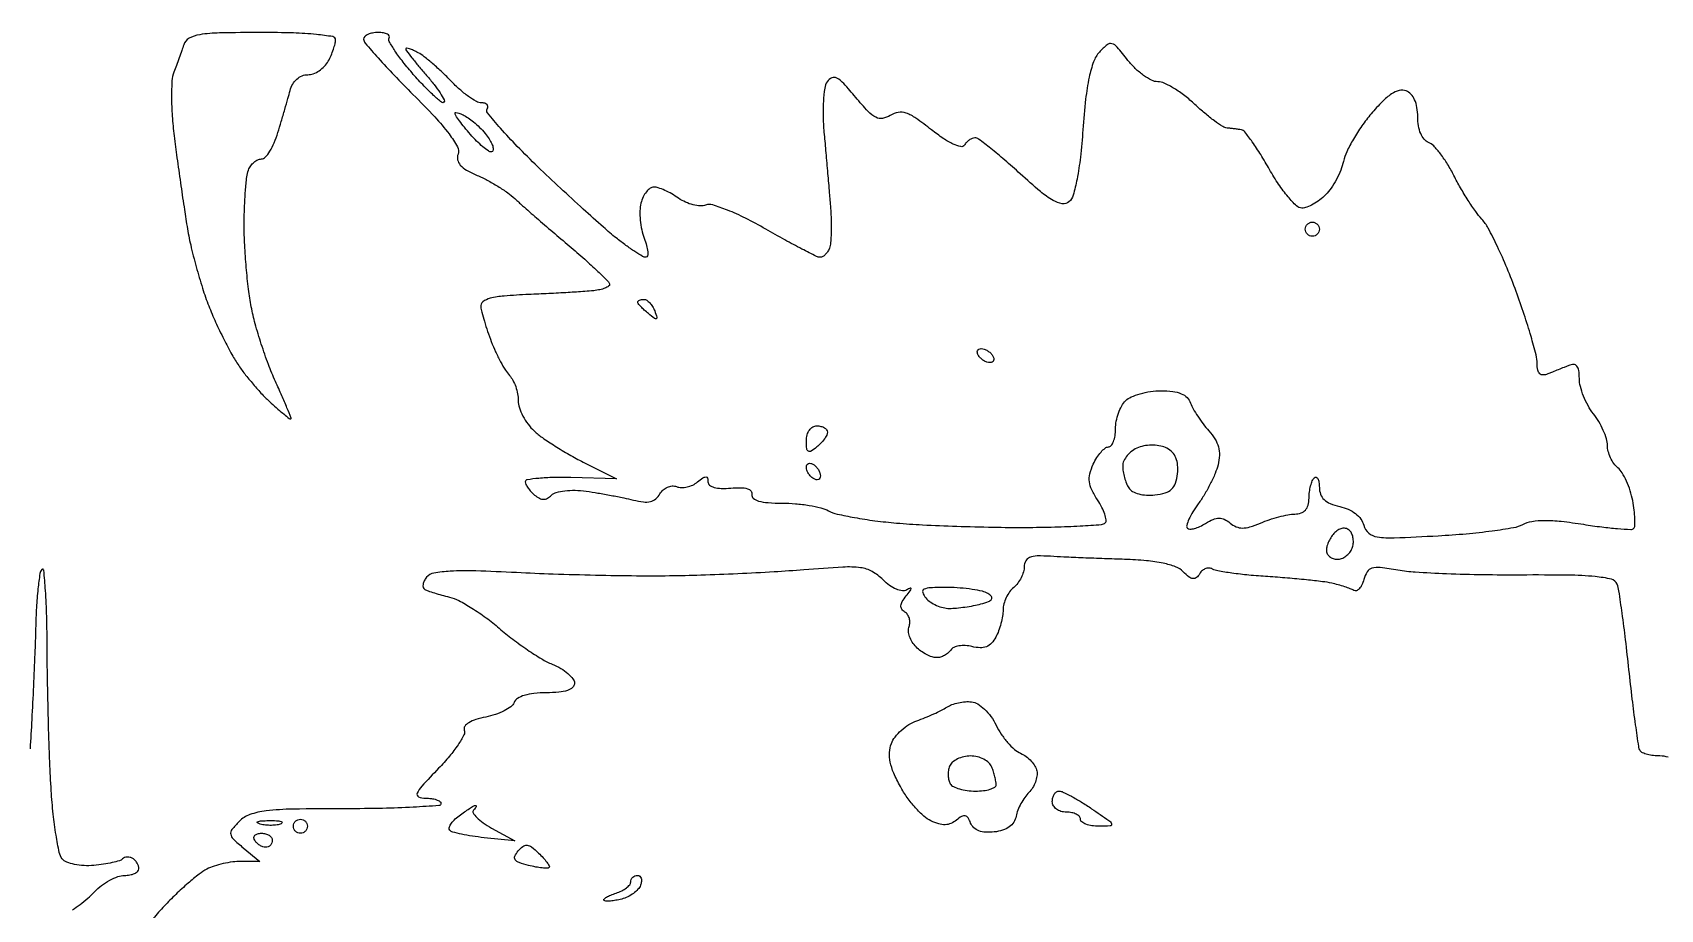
# Model space of a CAD drawing. Extents: x 0 to 102, y 0 to 135.
# Drawn here: x 20.89 to 40.48, y 124.8 to 135.36 of the extents above; entities that cross this region are included whole.
import ezdxf

# ---------------------------------------------------------------- set-up
doc = ezdxf.new("R2010")
doc.units = 0
doc.header["$MEASUREMENT"] = 0

msp = doc.modelspace()

# ---------------------------------------------------------------- linework, layer by layer
for points in [[(23.643045, 135.36, 0.004673), (23.13864, 135.355286, 0.034498), (22.899067, 135.334231, 0.085864), (22.769977, 135.290311, 0.194149), (22.705562, 135.21195, -0.006702), (22.682685, 135.142427, -0.003295), (22.651812, 135.054561, -0.003268), (22.618545, 134.963712, -0.004753), (22.587919, 134.884058, 0.079812), (22.564725, 134.778995, 0.015439), (22.559433, 134.583909, 0.016066), (22.5677, 134.353656, 0.014225), (22.590811, 134.114818, 0.002474), (22.625033, 133.852763, 0.001631), (22.666859, 133.551751, 0.001641), (22.709456, 133.259251, 0.003175), (22.745775, 133.02566, 0.0166), (22.789853, 132.801063, 0.010023), (22.856181, 132.538053, 0.010036), (22.932641, 132.279144, 0.017313), (23.007943, 132.067512, 0.012182), (23.090411, 131.87291, 0.009725), (23.188429, 131.667191, 0.009856), (23.286677, 131.480216, 0.024372), (23.367896, 131.348412, 0.016948), (23.451639, 131.234726, 0.010873), (23.556036, 131.108369, 0.010928), (23.663777, 130.988971, 0.020057), (23.757377, 130.89735, 0.005389), (23.83991, 130.824402, 0.008165), (23.913398, 130.762915, 0.003844), (23.976704, 130.712482, 0.167802), (23.992578, 130.707, 0.528605), (23.9985, 130.715688, 0.00231), (23.949291, 130.839287, 0.007242), (23.888185, 130.984624, 0.004212), (23.810867, 131.15734, -0.017824), (23.725684, 131.362415, -0.011213), (23.640216, 131.607435, -0.011256), (23.566882, 131.852569, -0.020191), (23.519447, 132.057187, -0.016523), (23.486729, 132.267435, -0.008663), (23.459241, 132.53076, -0.008607), (23.440373, 132.801917, -0.013065), (23.4342, 133.038128, -0.008823), (23.437964, 133.251406, -0.010437), (23.449284, 133.452762, -0.009387), (23.46552, 133.621703, -0.063039), (23.485551, 133.703381, -0.062794), (23.512963, 133.754547, -0.060937), (23.552458, 133.797891, -0.066067), (23.597503, 133.827283, -0.112018), (23.64121, 133.8372, 0.211331), (23.687672, 133.857756, 0.044129), (23.742837, 133.930392, 0.039205), (23.796622, 134.032962, 0.028288), (23.840697, 134.15445, 0.001525), (23.880873, 134.289862, 0.00126), (23.922888, 134.434423, 0.001272), (23.960761, 134.567239, 0.003411), (23.986839, 134.66205, -0.06665), (24.018678, 134.738481, -0.077692), (24.068275, 134.799455, -0.084323), (24.130299, 134.83874, -0.099414), (24.198324, 134.8524, 0.088376), (24.266217, 134.864495, 0.057685), (24.337419, 134.900469, 0.055909), (24.400998, 134.953455, 0.068337), (24.446423, 135.016038, 0.020338), (24.479945, 135.085305, 0.01945), (24.508274, 135.158093, 0.019816), (24.528198, 135.22422, 0.063338), (24.534, 135.269838, 0.366302), (24.499684, 135.310394, 0.016364), (24.303851, 135.33671, 0.018171), (24.027114, 135.354588, 0.007045)], [(25.046593, 135.36, 0.042965), (24.979907, 135.354259, 0.06266), (24.923569, 135.337022, 0.082227), (24.885408, 135.311683, 0.208067), (24.8724, 135.281778, 0.178915), (24.890667, 135.232362, 0.004737), (25.046697, 135.053614, 0.009362), (25.238366, 134.846147, 0.006201), (25.46575, 134.614894, -0.009791), (25.728309, 134.344004, -0.026339), (25.900569, 134.138465, -0.033513), (26.001736, 133.98333, -0.222904), (26.008225, 133.893653, 0.14753), (26.003268, 133.826304, 0.13075), (26.035793, 133.763755, 0.079654), (26.11211, 133.703009, 0.026981), (26.239725, 133.639883, -0.02153), (26.36022, 133.581905, -0.015748), (26.488855, 133.507738, -0.015968), (26.606456, 133.429602, -0.033591), (26.6913, 133.360212, 0.007591), (26.786535, 133.273688, 0.001647), (26.953692, 133.127367, 0.001717), (27.148305, 132.959311, 0.001643), (27.34695, 132.79009, -0.00595), (27.533385, 132.628478, -0.009141), (27.690505, 132.483747, -0.004244), (27.819628, 132.358253, -0.20041), (27.8334, 132.325273, -0.259573), (27.821202, 132.303361, -0.045689), (27.777485, 132.281504, -0.03941), (27.715975, 132.262913, -0.026014), (27.64305, 132.250941, -0.010831), (27.534296, 132.241232, -0.002028), (27.334657, 132.228572, -0.00217), (27.101183, 132.215735, -0.001983), (26.8605, 132.204505, 0.008926), (26.56284, 132.186472, 0.043104), (26.395755, 132.158732, 0.097952), (26.30851, 132.117023, 0.266953), (26.282345, 132.056464, 0.036428), (26.294813, 131.990475, 0.008652), (26.325416, 131.882783, 0.008855), (26.365012, 131.759966, 0.008637), (26.409245, 131.6376, 0.016452), (26.460217, 131.51604, 0.015511), (26.520013, 131.39564, 0.015685), (26.579607, 131.292361, 0.050771), (26.62785, 131.229707, -0.068148), (26.668391, 131.173105, -0.037305), (26.702536, 131.094732, -0.036382), (26.725827, 131.008423, -0.047746), (26.7336, 130.927204, 0.079355), (26.747283, 130.841536, 0.040957), (26.789515, 130.741261, 0.039389), (26.851107, 130.642852, 0.047762), (26.92395, 130.562014, 0.032282), (27.024391, 130.481224, 0.011801), (27.176085, 130.379823, 0.011643), (27.34762, 130.276449, 0.013663), (27.514982, 130.186805), (27.915664, 129.986076), (27.366932, 130.000054, 0.011312), (27.156543, 130.000653, 0.018759), (26.97939, 129.990492, 0.0133), (26.840309, 129.973524, 0.3715), (26.8182, 129.947875, 0.117262), (26.825751, 129.916122, 0.036622), (26.851098, 129.873848, 0.03433), (26.887334, 129.829219, 0.031877), (26.930193, 129.788772, 0.053022), (26.987434, 129.750712, 0.11983), (27.037638, 129.738303, 0.130045), (27.085246, 129.750706, 0.068082), (27.134358, 129.787998, -0.131038), (27.191852, 129.821285, -0.037937), (27.293451, 129.840653, -0.034633), (27.417867, 129.846044, -0.028018), (27.551115, 129.835099, -0.00683), (27.69319, 129.813388, -0.004846), (27.85195, 129.78532, -0.004892), (28.003039, 129.755563, -0.010339), (28.119432, 129.728932, 0.031504), (28.240087, 129.706651, 0.087232), (28.32598, 129.711328, 0.118741), (28.389305, 129.74308, 0.090098), (28.43892, 129.803205, -0.082234), (28.477343, 129.851277, -0.081257), (28.529358, 129.884635, -0.08581), (28.586655, 129.898467, -0.108443), (28.640415, 129.890322, 0.090642), (28.697805, 129.879545, 0.056188), (28.766179, 129.886919, 0.053991), (28.834514, 129.910139, 0.064409), (28.891977, 129.946494, -0.019443), (28.955565, 129.995221, -0.148686), (28.990894, 130.006919, -0.331767), (29.010975, 129.9927, -0.078656), (29.0178, 129.949583, 0.22871), (29.037187, 129.909416, 0.10035), (29.091152, 129.881908, 0.062498), (29.177624, 129.869146, 0.027953), (29.29275, 129.873084, -0.024301), (29.412384, 129.878051, -0.073097), (29.492935, 129.865626, -0.144982), (29.535928, 129.83703, -0.228433), (29.54655, 129.79486, 0.283297), (29.562901, 129.750026, 0.09878), (29.626739, 129.717435, 0.05177), (29.741017, 129.697623, 0.017056), (29.911662, 129.6918, -0.021037), (30.072134, 129.685045, -0.019764), (30.234877, 129.664817, -0.02018), (30.377614, 129.635357, -0.061955), (30.469558, 129.599944, 0.066802), (30.573766, 129.560959, 0.011487), (30.781024, 129.518597, 0.01233), (31.028305, 129.480216, 0.010738), (31.288847, 129.452008, 0.009117), (31.600854, 129.430714, 0.004063), (32.012471, 129.413507, 0.00402), (32.448434, 129.402337, 0.005432), (32.842777, 129.399691, 0.00536), (33.193885, 129.404913, 0.008191), (33.498178, 129.417692, 0.0037), (33.755265, 129.434621, 0.179967), (33.801287, 129.455687, 0.24101), (33.812336, 129.489896, 0.041878), (33.795388, 129.557878, 0.037449), (33.75985, 129.641266, 0.02558), (33.707859, 129.730225, -0.031881), (33.638191, 129.852954, -0.083918), (33.609834, 129.949704, -0.09231), (33.61616, 130.044793, -0.044279), (33.656986, 130.160566, -0.032027), (33.69962, 130.240198, -0.040266), (33.749313, 130.30749, -0.044928), (33.79854, 130.354695, -0.170278), (33.838186, 130.3686, 0.227583), (33.871281, 130.384486, 0.074537), (33.899216, 130.432503, 0.056748), (33.918283, 130.502835, 0.037859), (33.9246, 130.586143, -0.048154), (33.933496, 130.678302, -0.037657), (33.960102, 130.775284, -0.038781), (33.999123, 130.862537, -0.071956), (34.045457, 130.924543, -0.091885), (34.113063, 130.971008, -0.035574), (34.220347, 131.009898, -0.033728), (34.345557, 131.036484, -0.035462), (34.471112, 131.0454, -0.029192), (34.613558, 131.037076, -0.069194), (34.716123, 131.010351, -0.096758), (34.785782, 130.964114, -0.113638), (34.828162, 130.89735, 0.043101), (34.85976, 130.827613, 0.017395), (34.914103, 130.73825, 0.01706), (34.979607, 130.645572, 0.020741), (35.047353, 130.563634, -0.044425), (35.121509, 130.46477, -0.073026), (35.16301, 130.369011, -0.075775), (35.174368, 130.267941, -0.051684), (35.157905, 130.153297, -0.037453), (35.123519, 130.049801, -0.018073), (35.06503, 129.922868, -0.01781), (34.994202, 129.794305, -0.024374), (34.920918, 129.684354, 0.021297), (34.855287, 129.587186, 0.032637), (34.807823, 129.497383, 0.034341), (34.780956, 129.424303, 0.273813), (34.789521, 129.390879, 0.211435), (34.819982, 129.379111, 0.051812), (34.874375, 129.38742, 0.0441), (34.940378, 129.411012, 0.031718), (35.009292, 129.448198, -0.035494), (35.100365, 129.496459, -0.100987), (35.170169, 129.511705, -0.118329), (35.233697, 129.497378, -0.058906), (35.30334, 129.452242, 0.072114), (35.376646, 129.407424, 0.101601), (35.451473, 129.39208, 0.075178), (35.542408, 129.405853, 0.02478), (35.66976, 129.452332, -0.019916), (35.775173, 129.491971, -0.016136), (35.891039, 129.52624, -0.016434), (36.000058, 129.550899, -0.04003), (36.0819, 129.559901, 0.07596), (36.15713, 129.573681, 0.126983), (36.210439, 129.609021, 0.118793), (36.242215, 129.667702, 0.061614), (36.253641, 129.750741, -0.029221), (36.259102, 129.826353, -0.030301), (36.273328, 129.899883, -0.031799), (36.293445, 129.961566, -0.10199), (36.317091, 129.997491, -0.25745), (36.33995, 130.0041, -0.219318), (36.360108, 129.988638, -0.088585), (36.373811, 129.945561, -0.032828), (36.378, 129.881822, 0.087187), (36.392745, 129.797905, 0.11768), (36.434969, 129.733758, 0.094172), (36.509795, 129.686158, 0.040668), (36.623197, 129.65139, -0.05086), (36.726046, 129.617553, -0.06069), (36.813503, 129.565046, -0.067558), (36.878047, 129.499008, -0.09611), (36.913455, 129.42522, 0.15283), (36.97219, 129.331347, 0.143075), (37.075531, 129.284679, 0.044838), (37.279919, 129.274383, 0.003768), (37.808429, 129.299143, 0.008772), (38.14626, 129.323473, 0.010997), (38.458377, 129.358397, 0.0093), (38.717394, 129.398079, 0.080366), (38.827524, 129.435926, -0.084775), (38.937076, 129.472504, -0.038067), (39.088846, 129.484214, -0.028051), (39.290286, 129.473089, -0.011788), (39.559311, 129.436592, 0.007828), (39.777936, 129.405168, 0.011886), (39.968899, 129.385366, 0.006628), (40.128099, 129.374795, 0.212736), (40.163613, 129.388413, 0.189882), (40.177171, 129.419598, 0.018449), (40.176996, 129.503503, 0.021347), (40.168529, 129.606941, 0.015274), (40.150617, 129.721654, 0.031028), (40.120499, 129.840855, 0.029185), (40.07537, 129.957949, 0.030455), (40.022979, 130.056857, 0.082704), (39.971261, 130.116658, -0.067037), (39.923534, 130.168489, -0.044511), (39.883219, 130.238679, -0.04432), (39.855761, 130.315371, -0.063895), (39.8466, 130.386765, 0.074072), (39.834829, 130.465785, 0.030373), (39.796898, 130.567646, 0.029227), (39.742159, 130.673918, 0.033122), (39.6774, 130.768515, -0.04055), (39.612626, 130.866214, -0.031238), (39.557902, 130.981867, -0.032046), (39.520277, 131.09717, -0.062921), (39.5082, 131.19276, 0.032167), (39.501941, 131.289951, 0.13804), (39.47941, 131.342804, 0.225851), (39.439967, 131.36182, 0.097684), (39.3813, 131.350551), (39.323531, 131.327175, 0.004535), (39.2544, 131.2992, -0.004535), (39.185269, 131.271225), (39.1275, 131.247849, -0.085711), (39.070349, 131.235457, -0.207456), (39.030838, 131.250628, -0.155381), (39.007552, 131.294625, -0.044653), (39.0006, 131.372313, 0.063073), (38.987259, 131.477652, 0.007861), (38.926133, 131.700527, 0.009161), (38.844164, 131.963902, 0.007473), (38.747096, 132.242747, 0.011072), (38.638307, 132.521509, 0.012401), (38.521073, 132.784718, 0.011748), (38.41078, 133.003296, 0.062524), (38.333643, 133.112333, -0.031003), (38.260122, 133.203511, -0.011934), (38.169231, 133.338456, -0.011763), (38.077329, 133.489927, -0.014211), (37.998551, 133.636416, 0.022022), (37.921916, 133.773734, 0.025102), (37.83652, 133.89769, 0.025416), (37.754409, 133.994335, 0.1128), (37.692904, 134.035611, -0.130829), (37.639952, 134.073943, -0.071278), (37.59829, 134.143176, -0.058759), (37.571368, 134.236094, -0.041181), (37.5624, 134.3448, 0.040733), (37.553194, 134.457623, 0.065174), (37.525315, 134.550031, 0.080364), (37.480565, 134.617808, 0.115625), (37.421319, 134.658048, 0.158417), (37.340766, 134.662256, 0.080561), (37.247278, 134.620191, 0.052208), (37.136375, 134.529048, 0.019682), (37.000901, 134.380443, 0.023083), (36.890041, 134.235725, 0.020331), (36.787905, 134.075278, 0.020827), (36.707696, 133.922917, 0.05624), (36.668068, 133.807436, -0.040799), (36.635892, 133.703328, -0.027054), (36.583115, 133.589871, -0.027246), (36.519405, 133.484539, -0.04677), (36.453986, 133.405586, -0.035159), (36.383225, 133.344134, -0.033597), (36.303508, 133.292172, -0.035442), (36.226861, 133.256123, -0.092457), (36.167223, 133.245, -0.1959), (36.103339, 133.271029, -0.025245), (36.000972, 133.381682, -0.026408), (35.88823, 133.532088, -0.019159), (35.778447, 133.7103, 0.010536), (35.672278, 133.889493, 0.015279), (35.570508, 134.042646, 0.010813), (35.480654, 134.163661, 0.188732), (35.439324, 134.18829, 0.00698), (35.403226, 134.193759, 0.003466), (35.357316, 134.199737, 0.003439), (35.309635, 134.205278, 0.005039), (35.267608, 134.20944, -0.121134), (35.214729, 134.227537, -0.015402), (35.114742, 134.296181, -0.017317), (34.999484, 134.386945, -0.013611), (34.880885, 134.49285, 0.024484), (34.757744, 134.59809, 0.027092), (34.628858, 134.687033, 0.027908), (34.511767, 134.750103, 0.11001), (34.432308, 134.7678, -0.116902), (34.358101, 134.78539, -0.039302), (34.262246, 134.843379, -0.036578), (34.162546, 134.926633, -0.034482), (34.073903, 135.025091, 0.010624), (33.9428, 135.185468, 0.146989), (33.880513, 135.225601, 0.249247), (33.821951, 135.213237, 0.034671), (33.729486, 135.124306, 0.097948), (33.660298, 135.00896, 0.034018), (33.607018, 134.821561, 0.024834), (33.564614, 134.557695, 0.009705), (33.531335, 134.190051, -0.010224), (33.500961, 133.858324, -0.019815), (33.460815, 133.595157, -0.020484), (33.414543, 133.399273, -0.15245), (33.363092, 133.319966, -0.21626), (33.282546, 133.297955, -0.091367), (33.174511, 133.336344, -0.044381), (33.019895, 133.444952, -0.009851), (32.776755, 133.658531, 0.007139), (32.590162, 133.82424, 0.010502), (32.421182, 133.963962, 0.006134), (32.276484, 134.075716, 0.162757), (32.230775, 134.091, 0.098274), (32.198991, 134.084692, 0.052431), (32.163624, 134.065527, 0.049331), (32.130291, 134.037453, 0.054727), (32.104391, 134.004282, -0.319592), (32.061066, 133.986038, -0.053849), (31.970905, 134.016689, -0.039414), (31.851099, 134.084348, -0.019247), (31.70935, 134.187995, 0.014295), (31.521226, 134.328432, 0.06934), (31.402994, 134.389118, 0.124671), (31.308483, 134.397428, 0.0998), (31.212508, 134.361379, -0.097296), (31.11956, 134.325939, -0.164766), (31.038105, 134.338776, -0.085168), (30.945051, 134.409934, -0.014267), (30.796466, 134.579516, 0.011699), (30.652668, 134.745345, 0.083292), (30.56941, 134.810878, 0.228471), (30.507976, 134.814039, 0.148852), (30.452334, 134.7678, 0.111984), (30.422574, 134.688463, 0.019857), (30.407243, 134.529443, 0.020544), (30.404302, 134.337537, 0.016966), (30.416507, 134.1333, -0.001127), (30.436841, 133.911347, -0.000815), (30.45855, 133.663816, -0.000823), (30.478411, 133.428506, -0.001791), (30.492708, 133.247856, -0.011942), (30.500576, 133.095234, -0.013657), (30.500623, 132.9491, -0.012852), (30.494114, 132.825705, -0.072127), (30.479573, 132.761406, -0.050838), (30.458577, 132.719865, -0.055369), (30.43013, 132.684703, -0.062468), (30.398909, 132.660711, -0.133386), (30.36978, 132.6528, -0.116201), (30.323754, 132.663643, -0.003567), (30.14858, 132.752595, -0.00684), (29.943138, 132.862354, -0.004659), (29.712412, 132.992528, 0.014041), (29.469594, 133.123581, 0.021731), (29.252367, 133.22147, 0.020649), (29.074774, 133.284018, 0.167477), (28.989805, 133.281083, -0.106841), (28.924943, 133.271045, -0.047851), (28.839237, 133.284435, -0.044393), (28.747806, 133.316708, -0.045771), (28.6645, 133.364354, 0.023372), (28.583197, 133.415813, 0.023564), (28.497663, 133.459307, 0.024177), (28.419808, 133.489948, 0.081835), (28.366088, 133.4988, 0.156136), (28.321764, 133.484613, 0.069123), (28.27662, 133.441915, 0.058699), (28.2375, 133.37923, 0.04873), (28.21102, 133.305148, 0.055048), (28.198617, 133.214456, 0.029239), (28.202308, 133.10101, 0.028716), (28.219781, 132.984139, 0.039395), (28.249614, 132.882148, -0.023928), (28.278327, 132.794174, -0.044107), (28.291752, 132.720171, -0.064463), (28.289838, 132.669067, -0.366336), (28.270615, 132.6528, -0.134209), (28.230996, 132.66363, -0.010821), (28.138306, 132.721135, -0.013981), (28.029546, 132.796326, -0.010275), (27.913159, 132.885429, -0.012718), (27.759306, 133.014856, -0.003203), (27.515607, 133.233484, -0.003267), (27.240201, 133.487066, -0.003291), (26.968794, 133.743624, -0.008624), (26.721651, 133.988657, -0.013884), (26.520683, 134.206699, -0.007602), (26.36371, 134.392421, -0.320348), (26.360437, 134.441595, 0.144615), (26.367933, 134.46907, 0.191521), (26.357947, 134.492731, 0.135211), (26.330303, 134.508712, 0.063934), (26.289121, 134.514, -0.130321), (26.228921, 134.529962, -0.025791), (26.13416, 134.590692, -0.025725), (26.028221, 134.675131, -0.021439), (25.924578, 134.77508, 0.012726), (25.818584, 134.880921, 0.012107), (25.705601, 134.983055, 0.012145), (25.601415, 135.068434, 0.041339), (25.52805, 135.116457, 0.016656), (25.471239, 135.144863, 0.031539), (25.42349, 135.163234, 0.040577), (25.389287, 135.170994, 0.456445), (25.38, 135.162941, 0.163077), (25.387364, 135.140964, 0.004014), (25.453003, 135.055447, 0.008279), (25.533283, 134.956015, 0.005491), (25.628521, 134.844485, -0.013632), (25.720985, 134.732565, -0.022073), (25.792617, 134.632034, -0.01782), (25.842168, 134.54924, -0.333908), (25.838158, 134.520958, -0.387651), (25.810266, 134.51968, -0.011432), (25.714038, 134.603523, -0.017271), (25.59919, 134.715812, -0.010333), (25.470227, 134.856636, -0.013601), (25.347007, 135.004843, -0.020947), (25.249531, 135.140088, -0.016468), (25.180204, 135.253241, -0.274158), (25.180984, 135.295599, 0.280531), (25.181144, 135.31994, 0.146916), (25.157925, 135.341082, 0.076273), (25.110632, 135.355433, 0.035609)], [(26.128873, 134.33299, -0.035299), (26.195992, 134.284174, -0.021507), (26.268265, 134.217865, -0.021507), (26.334574, 134.145592, -0.035299), (26.38339, 134.078473, -0.030771), (26.415992, 134.018328, -0.065015), (26.431912, 133.967823, -0.125447), (26.429473, 133.934963, -0.322293), (26.411173, 133.9218, -0.153739), (26.373554, 133.933647, -0.02117), (26.307509, 133.984117, -0.022659), (26.232415, 134.052706, -0.017409), (26.156656, 134.133943, -0.009193), (26.085994, 134.218296, -0.01295), (26.026384, 134.296217, -0.009153), (25.980036, 134.362697, -0.148713), (25.9722, 134.38846, -0.451537), (25.98302, 134.397999, -0.053689), (26.018223, 134.389645, -0.036124), (26.068738, 134.367539, -0.018385)], [(36.2934, 133.0758, -0.099038), (36.325687, 133.069341, -0.097945), (36.353149, 133.050949, -0.097945), (36.371541, 133.023487, -0.099038), (36.378, 132.9912, -0.099038), (36.371541, 132.958913, -0.097945), (36.353149, 132.931451, -0.097945), (36.325687, 132.913059, -0.099038), (36.2934, 132.9066, -0.099038), (36.261113, 132.913059, -0.097945), (36.233651, 132.931451, -0.097945), (36.215259, 132.958913, -0.099038), (36.2088, 132.9912, -0.099038), (36.215259, 133.023487, -0.097945), (36.233651, 133.050949, -0.097945), (36.261113, 133.069341, -0.099038)], [(28.247349, 132.1452, -0.148172), (28.28014, 132.135264, -0.058677), (28.316358, 132.104408, -0.05126), (28.350209, 132.059463, -0.0442), (28.376185, 132.006334, -0.012731), (28.403208, 131.930171, -0.389672), (28.395516, 131.913295, -0.27071), (28.373369, 131.916162, -0.008807), (28.300637, 131.974393, -0.013646), (28.251287, 132.017677, -0.018888), (28.209646, 132.059291, -0.015689), (28.178153, 132.095448, -0.172995), (28.1718, 132.113259, -0.217663), (28.177385, 132.12548, -0.078541), (28.193992, 132.135817, -0.05972), (28.218422, 132.142861, -0.040372)], [(32.307214, 131.553, -0.085235), (32.343442, 131.546779, -0.053414), (32.382322, 131.528149, -0.051777), (32.417827, 131.500762, -0.064269), (32.4441, 131.4684, -0.076764), (32.45779, 131.43605, -0.154201), (32.456176, 131.408651, -0.186277), (32.43983, 131.390504, -0.117858), (32.411786, 131.3838, -0.085235), (32.375558, 131.390021, -0.053414), (32.336678, 131.408651, -0.051777), (32.301173, 131.436038, -0.064269), (32.2749, 131.4684, -0.076764), (32.26121, 131.50075, -0.154201), (32.262824, 131.528149, -0.186277), (32.27917, 131.546296, -0.117858)], [(30.3291, 130.6224, -0.056567), (30.377639, 130.616891, -0.075975), (30.418723, 130.600592, -0.095133), (30.446266, 130.576481, -0.167044), (30.456, 130.548159, -0.117955), (30.447461, 130.512467, -0.036411), (30.418723, 130.464789, -0.034151), (30.377665, 130.414378, -0.031583), (30.3291, 130.3686, -0.027702), (30.2599, 130.317363, -0.285199), (30.225892, 130.316469, -0.243483), (30.20631, 130.347442, -0.02153), (30.2022, 130.442841, -0.064485), (30.211359, 130.513566, -0.089651), (30.238297, 130.571324, -0.107148), (30.279304, 130.608924, -0.132926)], [(34.54302, 130.352913, 0.068619), (34.468891, 130.379632, 0.046137), (34.379361, 130.390128, 0.044688), (34.285819, 130.384056, 0.051776), (34.19955, 130.361329, 0.064373), (34.126869, 130.322598, 0.06224), (34.065496, 130.266276, 0.067329), (34.024138, 130.201683, 0.11137), (34.010495, 130.138676, 0.038776), (34.016188, 130.072724, 0.026389), (34.032365, 129.999136, 0.026656), (34.055679, 129.929357, 0.04735), (34.083125, 129.875376, 0.128667), (34.128345, 129.83326, 0.058144), (34.204193, 129.803161, 0.050883), (34.298277, 129.787983, 0.043008), (34.39908, 129.790776, 0.042021), (34.523165, 129.815626, 0.118908), (34.599375, 129.859095, 0.125939), (34.644864, 129.930822, 0.049942), (34.66992, 130.04566, 0.047928), (34.671932, 130.150243, 0.078945), (34.651461, 130.236081, 0.090386), (34.608199, 130.303286, 0.084097)], [(30.2868, 130.1571, -0.064269), (30.319162, 130.130827, -0.051777), (30.346549, 130.095322, -0.053414), (30.365179, 130.056442, -0.085235), (30.3714, 130.020214, -0.117858), (30.364696, 129.99217, -0.186277), (30.346549, 129.975824, -0.154201), (30.31915, 129.97421, -0.076764), (30.2868, 129.9879, -0.064269), (30.254438, 130.014173, -0.051777), (30.227051, 130.049678, -0.053414), (30.208421, 130.088558, -0.085235), (30.2022, 130.124786, -0.117858), (30.208904, 130.15283, -0.186277), (30.227051, 130.169176, -0.154201), (30.25445, 130.17079, -0.076764)], [(36.744553, 129.359087, 0.108728), (36.704849, 129.384469, 0.119775), (36.659581, 129.389641, 0.102553), (36.611539, 129.373237, 0.063077), (36.56412, 129.33648, 0.047088), (36.525265, 129.289526, 0.037433), (36.492421, 129.232475, 0.038655), (36.469899, 129.174449, 0.073375), (36.4626, 129.12498, 0.117051), (36.472557, 129.08303, 0.10055), (36.500657, 129.047307, 0.092888), (36.542678, 129.023324, 0.083536), (36.592155, 129.015, 0.092045), (36.645485, 129.024901, 0.066742), (36.698599, 129.053947, 0.065113), (36.743454, 129.096902, 0.077803), (36.772589, 129.147587, 0.065569), (36.786162, 129.204165, 0.059142), (36.785341, 129.264407, 0.062643), (36.770977, 129.319081, 0.101185)], [(31.904991, 128.675305, 0.008364), (31.695775, 128.672537, 0.103684), (31.618874, 128.653997, 0.383773), (31.602958, 128.615789, 0.08887), (31.6404, 128.5497, 0.070898), (31.693899, 128.501192, 0.044988), (31.767653, 128.460416, 0.044388), (31.849065, 128.432857, 0.061101), (31.925709, 128.423955, 0.022087), (32.008837, 128.428164, 0.011858), (32.110844, 128.440305, 0.011786), (32.214482, 128.457643, 0.018075), (32.303202, 128.477992, 0.020744), (32.396571, 128.507192, 0.158605), (32.432441, 128.534984, 0.339894), (32.430661, 128.56552, 0.073203), (32.387802, 128.602442, 0.08507), (32.321142, 128.630251, 0.018933), (32.199404, 128.653367, 0.019137), (32.054886, 128.66955, 0.017438)], [(32.1903, 127.298627, -0.112336), (32.265261, 127.27301, -0.051922), (32.347296, 127.209765, -0.046944), (32.424724, 127.12085, -0.043592), (32.4864, 127.0169, 0.035976), (32.547395, 126.910442, 0.031458), (32.62558, 126.808677, 0.032767), (32.708302, 126.725644, 0.076507), (32.782006, 126.6785, -0.0558), (32.848462, 126.639756, -0.047489), (32.908754, 126.58534, -0.04976), (32.954391, 126.524329, -0.089538), (32.976581, 126.466119, -0.085008), (32.977568, 126.404436, -0.050243), (32.959014, 126.332972, -0.048451), (32.925208, 126.263211, -0.059401), (32.88045, 126.206336, 0.044559), (32.831456, 126.147733, 0.028737), (32.785181, 126.072227, 0.028834), (32.74816, 125.992498, 0.04738), (32.727451, 125.921117, -0.098414), (32.698717, 125.849978, -0.091692), (32.644392, 125.793158, -0.078174), (32.565271, 125.753072, -0.04955), (32.464046, 125.731084, -0.041886), (32.359947, 125.72784, -0.07776), (32.277461, 125.745231, -0.098874), (32.217574, 125.782784, -0.112264), (32.179939, 125.838994, 0.049158), (32.148429, 125.901856, 0.203576), (32.114271, 125.92554, 0.186047), (32.071327, 125.918465, 0.040407), (32.008715, 125.874521, -0.071512), (31.942548, 125.833959, -0.093764), (31.873512, 125.818508, -0.08002), (31.795417, 125.82844, -0.039074), (31.701345, 125.864313, -0.073457), (31.616749, 125.92084, -0.027347), (31.515885, 126.022718, -0.026392), (31.41639, 126.147545, -0.028862), (31.333774, 126.278601, -0.023478), (31.253696, 126.441122, -0.051255), (31.211583, 126.573301, -0.066011), (31.203064, 126.687917, -0.075266), (31.225753, 126.79548, -0.076557), (31.270296, 126.874934, -0.04406), (31.345403, 126.955259, -0.042806), (31.43719, 127.024363, -0.054792), (31.532379, 127.07038, 0.011837), (31.631623, 127.108246, 0.009776), (31.735569, 127.153143, 0.009903), (31.82934, 127.198103, 0.025908), (31.8942, 127.235126, -0.056888), (31.955064, 127.265042, -0.032995), (32.033526, 127.287369, -0.032588), (32.116228, 127.299538, -0.046661)], [(32.178594, 126.6462, 0.055581), (32.096649, 126.637063, 0.057843), (32.019891, 126.610113, 0.064323), (31.959463, 126.570378, 0.124193), (31.926348, 126.523351, 0.055537), (31.912362, 126.469794, 0.045189), (31.909149, 126.410548, 0.046885), (31.916435, 126.354748, 0.082695), (31.933996, 126.311851, 0.142565), (31.971857, 126.277695, 0.041693), (32.045778, 126.249241, 0.038193), (32.138333, 126.229731, 0.032863), (32.237593, 126.2232, 0.029581), (32.332917, 126.228845, 0.046116), (32.413313, 126.246019, 0.05825), (32.469374, 126.270986, 0.2648), (32.4864, 126.300881, 0.04425), (32.482948, 126.339809, 0.015326), (32.471316, 126.395052, 0.015089), (32.454707, 126.455449, 0.016969), (32.435049, 126.512381, 0.115858), (32.400238, 126.563582, 0.065612), (32.338533, 126.606891, 0.059991), (32.260847, 126.636229, 0.060389)], [(33.244043, 126.2232, -0.111914), (33.291614, 126.212417, -0.01211), (33.392689, 126.161072, -0.014377), (33.511287, 126.092695, -0.011122), (33.636549, 126.0117, -0.003236), (33.843629, 125.869205, -0.142425), (33.876375, 125.8286, -0.515188), (33.861437, 125.804545, -0.015908), (33.724906, 125.8002, -0.03606), (33.639382, 125.806376, -0.054546), (33.567196, 125.825051, -0.071401), (33.517737, 125.852374, -0.235074), (33.5016, 125.8848, 0.191087), (33.488785, 125.917107, 0.088204), (33.451898, 125.944549, 0.068025), (33.397154, 125.963166, 0.048028), (33.3324, 125.9694, -0.072314), (33.267308, 125.978864, -0.08892), (33.21255, 126.006413, -0.10214), (33.176161, 126.047591, -0.130775), (33.1632, 126.0963, -0.061839), (33.169224, 126.144823, -0.080217), (33.186948, 126.185923, -0.097809), (33.213211, 126.213433, -0.154609)], [(26.21895, 126.051309, -0.327304), (26.226458, 126.04664, -0.199107), (26.226333, 126.035698, -0.069695), (26.215122, 126.017146, -0.025665), (26.194585, 125.994385, 0.349022), (26.19074, 125.960737, 0.058621), (26.234193, 125.906441, 0.042778), (26.310745, 125.842839, 0.024129), (26.413135, 125.778716), (26.6913, 125.622662), (26.324763, 125.662018, -0.011211), (26.180709, 125.680761, -0.015009), (26.051125, 125.704585, -0.012144), (25.945532, 125.729992, -0.132006), (25.907939, 125.751661, -0.271776), (25.900581, 125.779925, -0.075098), (25.920312, 125.823406, -0.054009), (25.961852, 125.874377, -0.03286), (26.020676, 125.925284, -0.008663), (26.085688, 125.97272, -0.011708), (26.146166, 126.013179, -0.00882), (26.197635, 126.044633, -0.114176)], [(23.7303, 125.868307, -0.014395), (23.821678, 125.866805, -0.052471), (23.878955, 125.858144, -0.333666), (23.889856, 125.844435, -0.31318), (23.87996, 125.829308, -0.06278), (23.829374, 125.815901, -0.030339), (23.762449, 125.811006, -0.029507), (23.691099, 125.814337, -0.037336), (23.62616, 125.826173, -0.087174), (23.593532, 125.841091, -0.597527), (23.595016, 125.854637, -0.080377), (23.63993, 125.864872, -0.012823)], [(24.111, 125.8848, -0.099038), (24.143287, 125.878341, -0.097945), (24.170749, 125.859949, -0.097945), (24.189141, 125.832487, -0.099038), (24.1956, 125.8002, -0.099038), (24.189141, 125.767913, -0.097945), (24.170749, 125.740451, -0.097945), (24.143287, 125.722059, -0.099038), (24.111, 125.7156, -0.099038), (24.078713, 125.722059, -0.097945), (24.051251, 125.740451, -0.097945), (24.032859, 125.767913, -0.099038), (24.0264, 125.8002, -0.099038), (24.032859, 125.832487, -0.097945), (24.051251, 125.859949, -0.097945), (24.078713, 125.878341, -0.099038)], [(23.640707, 125.7156, -0.062283), (23.691138, 125.709294, -0.080552), (23.733856, 125.690749, -0.097988), (23.762446, 125.663265, -0.153634), (23.7726, 125.631, -0.092995), (23.766541, 125.598705, -0.096318), (23.749215, 125.571251, -0.099231), (23.723367, 125.552877, -0.105429), (23.692993, 125.5464, -0.089642), (23.658681, 125.552601, -0.053229), (23.621411, 125.571251, -0.051032), (23.587005, 125.598639, -0.06081), (23.5611, 125.631, -0.139169), (23.551968, 125.663118, -0.191142), (23.562917, 125.690749, -0.138808), (23.594039, 125.709402, -0.066118)], [(26.978961, 125.477289, -0.017941), (27.03448, 125.420452, -0.028341), (27.077376, 125.367529, -0.027456), (27.10558, 125.323485, -0.302194), (27.10414, 125.30359, -0.238942), (27.083861, 125.293981, -0.018191), (27.021528, 125.297911, -0.02189), (26.944142, 125.309062, -0.014755), (26.856974, 125.328225, -0.022645), (26.744084, 125.362059, -0.153659), (26.697974, 125.39649, -0.266072), (26.693424, 125.43993, -0.06936), (26.731795, 125.501925, -0.054715), (26.78988, 125.558108, -0.192002), (26.838955, 125.572222, -0.140965), (26.894213, 125.550188, -0.025439)], [(28.169145, 125.208, -0.170707), (28.196555, 125.198361, -0.150175), (28.213654, 125.173172, -0.106273), (28.216979, 125.134818, -0.060361), (28.205593, 125.089437, -0.095826), (28.175131, 125.040576, -0.04749), (28.120349, 124.991812, -0.044733), (28.051831, 124.950458, -0.049501), (27.979292, 124.923592, -0.018985), (27.907766, 124.907762, -0.026066), (27.842429, 124.899371, -0.024826), (27.789537, 124.897997, -0.192766), (27.767269, 124.907531, -0.419503), (27.767412, 124.923392, -0.056375), (27.796795, 124.945949, -0.03858), (27.846472, 124.970871, -0.020136), (27.911625, 124.994476, 0.038269), (27.978822, 125.021615, 0.048491), (28.035625, 125.057009, 0.056639), (28.074897, 125.094885, 0.174319), (28.0872, 125.129101, -0.102977), (28.093467, 125.159208, -0.098788), (28.111271, 125.184823, -0.09697), (28.137867, 125.201988, -0.095235)]]:
    msp.add_lwpolyline(points, format="xyb", close=True)
for points in [[(40.577843, 126.631367, 0.074245), (40.478501, 126.6462, -0.029516), (40.399548, 126.650865, -0.035861), (40.326781, 126.664838, -0.038744), (40.269132, 126.685157, -0.154202), (40.241336, 126.70965, -0.099305), (40.223339, 126.759803, -0.002083), (40.185662, 127.022584, -0.00476), (40.14568, 127.331481, -0.003178), (40.10552, 127.685856, 0.00325), (40.064879, 128.044015, 0.004491), (40.023435, 128.364832, 0.002867), (39.984694, 128.63354, 0.054426), (39.96309, 128.715521, 0.249305), (39.894498, 128.775166, 0.033087), (39.698305, 128.807017, 0.02087), (39.37426, 128.824226, 0.00433), (38.803764, 128.825744, -0.005363), (38.350306, 128.827889, -0.005827), (37.909375, 128.839845, -0.0055), (37.532074, 128.858636, -0.028228), (37.324027, 128.883133, 0.012712), (37.111255, 128.914903, 0.097776), (37.011158, 128.90767, 0.189192), (36.952743, 128.864084, 0.075147), (36.912559, 128.770555, -0.044679), (36.889436, 128.706226, -0.078325), (36.858001, 128.659349, -0.120093), (36.823785, 128.636701, -0.228679), (36.7917, 128.640048, 0.045825), (36.750517, 128.660554, 0.012932), (36.68296, 128.684797, 0.01292), (36.604841, 128.70835, 0.013305), (36.526368, 128.727586, 0.023264), (36.417911, 128.745897, 0.004603), (36.22202, 128.767837, 0.004867), (35.993177, 128.789088, 0.004507), (35.758036, 128.806484, -0.00771), (35.530407, 128.824792, -0.010278), (35.324374, 128.848848, -0.007789), (35.153926, 128.875021, -0.096708), (35.092928, 128.898033, 0.12404), (35.054385, 128.910242, 0.10078), (35.011352, 128.904136, 0.090638), (34.970388, 128.880539, 0.078619), (34.938019, 128.842918, -0.072395), (34.897798, 128.794983, -0.212875), (34.857699, 128.782197, -0.141756), (34.809658, 128.802084, -0.027831), (34.739279, 128.865035, 0.105925), (34.647492, 128.924431, 0.038807), (34.498398, 128.968224, 0.029998), (34.296156, 128.998406, 0.014324), (34.033652, 129.014048, -0.001465), (33.790496, 129.02227, -0.00126), (33.534824, 129.032311, -0.001268), (33.302796, 129.042599, -0.003658), (33.14205, 129.051314, 0.018851), (32.979847, 129.055172, 0.090555), (32.889538, 129.037379, 0.176532), (32.842356, 128.99561, 0.124821), (32.8248, 128.92638, -0.07309), (32.815539, 128.863365, -0.044585), (32.787523, 128.793416, -0.043706), (32.746466, 128.727552, -0.05839), (32.6979, 128.6766, 0.065282), (32.64932, 128.624212, 0.044418), (32.608277, 128.553926, 0.044439), (32.580315, 128.477548, 0.065624), (32.571, 128.406879, -0.042056), (32.564694, 128.332044, -0.02334), (32.545155, 128.242477, -0.02313), (32.516722, 128.153014, -0.034371), (32.483015, 128.078076, -0.063808), (32.430795, 128.004749, -0.111661), (32.369649, 127.962727, -0.104968), (32.293611, 127.949632, -0.051865), (32.196145, 127.963593, 0.04681), (32.115872, 127.975918, 0.055061), (32.039078, 127.971982, 0.063849), (31.976807, 127.953484, 0.151378), (31.940737, 127.922055, -0.079184), (31.910557, 127.887058, -0.053396), (31.866783, 127.857465, -0.052621), (31.816861, 127.837374, -0.06948), (31.76835, 127.8306, -0.084462), (31.714738, 127.839722, -0.037105), (31.648525, 127.868596, -0.035359), (31.581184, 127.91045, -0.039676), (31.523137, 127.959948, -0.057027), (31.476979, 128.018035, -0.056146), (31.444849, 128.085344, -0.061259), (31.430728, 128.151331, -0.114208), (31.438262, 128.205191, 0.083365), (31.448132, 128.253867, 0.078439), (31.441919, 128.304193, 0.081656), (31.420977, 128.348407, 0.103346), (31.388259, 128.379474, -0.105611), (31.351744, 128.414461, -0.17049), (31.340848, 128.455649, -0.115119), (31.357158, 128.506854, -0.035838), (31.403642, 128.573471, 0.009172), (31.452546, 128.636155, 0.137675), (31.462483, 128.661733, 0.572194), (31.452547, 128.668951, 0.032374), (31.410836, 128.647454, -0.168008), (31.357622, 128.63624, -0.068893), (31.285397, 128.655667, -0.056024), (31.204753, 128.701017, -0.040322), (31.12601, 128.76799, 0.068284), (30.994485, 128.867777, 0.097234), (30.855586, 128.913626, 0.045893), (30.64257, 128.920711, 0.005467), (30.171174, 128.887939, -0.005663), (29.814408, 128.863277, -0.003106), (29.37696, 128.840737, -0.003095), (28.932536, 128.82336, -0.004939), (28.5525, 128.814613, -0.005752), (28.157351, 128.813968, -0.002968), (27.663048, 128.821782, -0.002949), (27.154732, 128.835836, -0.004463), (26.712579, 128.854624, 0.005306), (26.220853, 128.874687, 0.020444), (25.915147, 128.87141, 0.029597), (25.717608, 128.849438, 0.178903), (25.629821, 128.798705, 0.053676), (25.600796, 128.754929, 0.083365), (25.586925, 128.711905, 0.114361), (25.589842, 128.676492, 0.188945), (25.608542, 128.653528, 0.044054), (25.648334, 128.635479, 0.008562), (25.723237, 128.610601, 0.009039), (25.811873, 128.584589, 0.008249), (25.904126, 128.560945, -0.062502), (26.016665, 128.518684, -0.019083), (26.174576, 128.427801, -0.018777), (26.345269, 128.311537, -0.019483), (26.504601, 128.184146, 0.015986), (26.666751, 128.052631, 0.013557), (26.845978, 127.924037, 0.013771), (27.015728, 127.815778, 0.036886), (27.143725, 127.751333, -0.03481), (27.245795, 127.700471, -0.04341), (27.332064, 127.639058, -0.049258), (27.39219, 127.576672, -0.168701), (27.4104, 127.524236, -0.206035), (27.388252, 127.472769, -0.10754), (27.327405, 127.435983, -0.061316), (27.223285, 127.414113, -0.021143), (27.069345, 127.4076, 0.026002), (26.922783, 127.399973, 0.048455), (26.806364, 127.376274, 0.064373), (26.72406, 127.338904, 0.163842), (26.682785, 127.289016, -0.142124), (26.645309, 127.239592, -0.04201), (26.563793, 127.188972, -0.038445), (26.458118, 127.144929, -0.033159), (26.341607, 127.114963, 0.028786), (26.223344, 127.085646, 0.061119), (26.137459, 127.047019, 0.098377), (26.089778, 127.003406, 0.252805), (26.083528, 126.958597, -0.2158), (26.079493, 126.899725, -0.024121), (26.008477, 126.781721, -0.025857), (25.905, 126.643227, -0.018159), (25.775246, 126.49815, 0.005372), (25.572276, 126.282566, 0.08219), (25.516358, 126.197314, 0.420817), (25.533201, 126.155163, 0.098823), (25.616186, 126.1386, -0.032589), (25.687747, 126.133931, -0.050126), (25.748123, 126.119764, -0.064712), (25.789839, 126.099102, -0.250464), (25.803, 126.074477, -0.394454), (25.778815, 126.048591, -0.00307), (25.468441, 126.029388, -0.008784), (25.100785, 126.015378, -0.005278), (24.664076, 126.011027, 0.003946), (24.020437, 126.006328, 0.025686), (23.697465, 125.984802, 0.054282), (23.503504, 125.940129, 0.115017), (23.373926, 125.858192, 0.025992), (23.286884, 125.760131, 0.209397), (23.271685, 125.703256, 0.168851), (23.301693, 125.646483, 0.015823), (23.422422, 125.540942), (23.622145, 125.3772), (23.395711, 125.3772, 0.034139), (23.29554, 125.370353, 0.022269), (23.18151, 125.349481, 0.022406), (23.071611, 125.319021, 0.039261), (22.984488, 125.282836, 0.047636), (22.89203, 125.22392, 0.012873), (22.757703, 125.113442, 0.012911), (22.610985, 124.979516, 0.013058), (22.471943, 124.838686, 0.012439), (22.335993, 124.686166, 0.010258)], [(21.367758, 124.794606, 0.019985), (21.457339, 124.856453, 0.019532), (21.550216, 124.932063, 0.02252), (21.63241, 125.011346, -0.041201), (21.716491, 125.086598, -0.036816), (21.814881, 125.150233, -0.038719), (21.912273, 125.194087, -0.08664), (21.99196, 125.208, 0.044002), (22.058278, 125.213847, 0.063798), (22.114311, 125.231385, 0.083578), (22.152219, 125.257181, 0.204406), (22.1652, 125.287607, 0.079017), (22.159828, 125.321391, 0.05339), (22.143815, 125.357046, 0.052641), (22.12025, 125.389099, 0.069632), (22.0924, 125.412207, 0.077855), (22.060716, 125.425535, 0.073805), (22.025872, 125.428871, 0.077907), (21.993294, 125.422015, 0.106018), (21.968152, 125.405752, -0.124609), (21.932044, 125.384233, -0.016815), (21.845973, 125.361714, -0.018541), (21.740136, 125.341888, -0.014655), (21.624469, 125.328082, -0.035069), (21.505546, 125.325776, -0.039133), (21.391842, 125.340521, -0.042813), (21.298205, 125.368744, -0.125591), (21.24412, 125.40803, -0.122367), (21.207325, 125.484357, -0.011239), (21.168712, 125.692765, -0.013984), (21.134758, 125.947024, -0.010512), (21.111146, 126.22825, -0.005954), (21.093628, 126.572571, -0.002634), (21.078306, 127.027663, -0.002607), (21.067123, 127.510083, -0.003509), (21.062342, 127.946948, 0.005626), (21.056555, 128.328144, 0.010275), (21.041946, 128.638876, 0.00595), (21.022518, 128.882957, 0.635597), (20.998448, 128.891664, 0.163437), (20.974061, 128.842629, 0.007865), (20.951562, 128.658806, 0.012153), (20.933305, 128.435977, 0.008396), (20.923019, 128.183116, -0.003779), (20.91341, 127.877408, -0.001863), (20.896811, 127.488944, -0.001848), (20.876586, 127.085819, -0.002697), (20.855538, 126.7308, 0.005288)]]:
    msp.add_lwpolyline(points, format="xyb")

doc.saveas('drawing.dxf')
